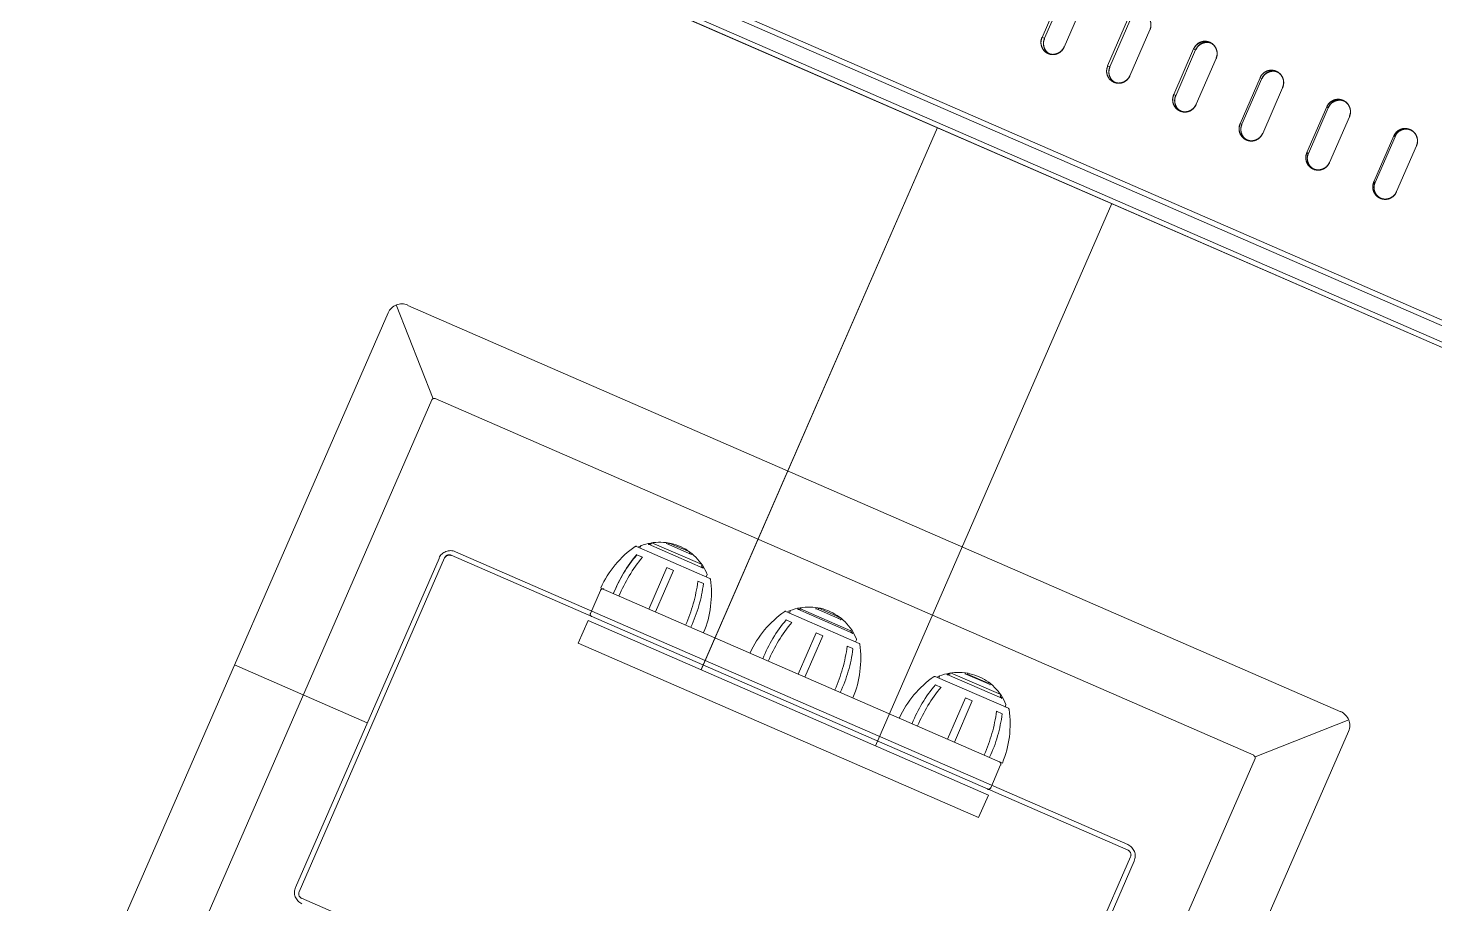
# Model space of a CAD drawing. Header units: millimetres. Extents: x -71377 to 516042, y -145869 to 441446.
# Drawn here: x 177155 to 177719, y 171821 to 172172 of the extents above; entities that cross this region are included whole.
import ezdxf

# ---------------------------------------------------------------- set-up
doc = ezdxf.new("R2010")
doc.units = ezdxf.units.MM
doc.header["$LTSCALE"] = 1000
doc.linetypes.add('IMPORT-DASHEDX2 _4_', pattern=[152.4, 101.6, -50.8])
for name, color, linetype, lineweight in [('05', 5, 'IMPORT-DASHEDX2 _4_', 5), ('06', 6, 'Continuous', 5), ('조경라인_dwg', 8, 'Continuous', 5)]:
    doc.layers.add(name, color=color, linetype=linetype, lineweight=lineweight)

# ---------------------------------------------------------------- blocks, each defined once
blk = doc.blocks.new('조경라인_dwg-6847807-지반층 배치도')
at = {"layer": '05'}
for p, q in [((177362.58, 172202.5), (178061.29, 171897.99)), ((177570.71, 172164.16), (177578.68, 172182.61)), ((177597.08, 172152.66), (177605.08, 172171)), ((177623.6, 172141.21), (177631.59, 172159.55)), ((177650.28, 172129.48), (177658.27, 172147.81)), ((177677.07, 172117.8), (177685.06, 172136.14)), ((177703.94, 172106.2), (177711.93, 172124.53)), ((177495.1, 171883.93), (177589.81, 172101.4)), ((177317.75, 172023.08), (177302.97, 172060.75)), ((177307.58, 172060.55), (177681.6, 171897.55)), ((177176.61, 171775.22), (177299.67, 172057.57)), ((177317.18, 172022.66), (177214.12, 171786.03)), ((177318.5, 172023.18), (177646.68, 171880.15)), ((177399.28, 171963.87), (177428.61, 171951.08)), ((177262.56, 171827.1), (177320.09, 171959.11)), ((177264, 171825.38), (177322.31, 171959.34)), ((177596.29, 171842.11), (177324.94, 171960.37)), ((177326.66, 171961.81), (177596.17, 171844.35)), ((177399.38, 171960.55), (177401.64, 171959.57)), ((177427.24, 171951.68), (177427.57, 171952.6)), ((177380.82, 171937), (177384.8, 171946.29)), ((177384.93, 171947.21), (177545.93, 171877.05)), ((177426.09, 171949.02), (177423.84, 171950)), ((177488.49, 171924.99), (177459.15, 171937.77)), ((177459.26, 171934.45), (177461.51, 171933.47)), ((177460.53, 171937.17), (177460.88, 171937.98)), ((177485.97, 171922.92), (177483.71, 171923.9)), ((177487.44, 171926.51), (177487.09, 171925.7)), ((177238.14, 171916.39), (177291.31, 171893.22)), ((177548.34, 171899.01), (177519.01, 171911.79)), ((177520.4, 171911.08), (177520.75, 171911.88)), ((177519.13, 171908.36), (177521.39, 171907.38)), ((177547.32, 171900.41), (177546.99, 171899.49)), ((177545.84, 171896.83), (177543.59, 171897.81)), ((177561.64, 171607.41), (177684.69, 171889.76)), ((177647.22, 171879.6), (177684.78, 171894.36)), ((177647.2, 171878.83), (177544.12, 171642.32)), ((177545.23, 171876.37), (177541.25, 171867.09)), ((177538.99, 171705.64), (177597.33, 171839.48)), ((177541.23, 171705.76), (177598.76, 171837.77)), ((177536.36, 171704.61), (177265.01, 171822.87))]:
    blk.add_line(p, q, dxfattribs=at)
at = {"layer": '05', "flags": 128}
for points in [[(177362.41, 172200.55), (177362.54, 172200.44), (178060.02, 171896.47), (177362.56, 172200.33), (177362.42, 172200.43), (177362.32, 172200.6), (177362.26, 172200.83), (177362.23, 172201.22), (177362.25, 172201.54), (177362.32, 172201.89), (177362.42, 172202.25), (177362.58, 172202.5)], [(177383.01, 172202.28), (177382.81, 172202.36), (177382.61, 172202.24), (177382.41, 172201.95), (177382.19, 172201.71), (177381.97, 172201.54), (177381.78, 172201.21), (177381.61, 172200.86), (178045.91, 171911.23)], [(177383.17, 172202.25), (177382.99, 172202.4), (177383.16, 172202.37), (178046.27, 171913.37)], [(177597.05, 172174.49), (177596.12, 172175.01), (177588.13, 172156.67), (177589.05, 172156.27), (177597.04, 172174.61)], [(177615.44, 172144.66), (177623.41, 172163.11), (177622.6, 172163.46), (177614.61, 172145.13), (177615.42, 172144.78)], [(177425.15, 171914.41), (177519.86, 172131.88), (177425.13, 171914.53)], [(177695.32, 172109.95), (177694.83, 172110.17), (177702.82, 172128.5), (177703.33, 172128.17), (177695.34, 172109.84)], [(177400.65, 171963.27), (177400.98, 171964.19), (177400.63, 171963.38)], [(177404.02, 171964.75), (177404.1, 171965.07), (177404.01, 171964.86), (177425.92, 171955.22), (177426.1, 171955.48)], [(177405.16, 171964.86), (177405.34, 171965.42), (177425.51, 171956.63), (177425.33, 171956.07)], [(177411.33, 171965.4), (177411.23, 171965.07), (177421.24, 171960.71), (177421.41, 171961)], [(177412.24, 171964.84), (177412.37, 171965.27), (177420.62, 171961.68), (177420.49, 171961.24)], [(177404.18, 171938.82), (177411.35, 171955.44), (177414.1, 171954.24), (177406.93, 171937.63)], [(177463.97, 171938.98), (177463.88, 171938.77), (177485.8, 171929.12), (177485.97, 171929.39), (177485.88, 171929.18)], [(177465.04, 171938.77), (177465.22, 171939.33), (177465.02, 171938.88), (177485.19, 171930.09), (177485.38, 171930.54)], [(177481.3, 171934.79), (177481.12, 171934.62), (177471.11, 171938.98), (177471.22, 171939.19)], [(177472.12, 171938.74), (177472.24, 171939.18), (177472.1, 171938.86)], [(177472.3, 171939.11), (177480.49, 171935.58), (177480.35, 171935.26)], [(177466.8, 171911.53), (177473.99, 171928.03), (177471.24, 171929.23), (177464.05, 171912.73)], [(177545.85, 171903.29), (177545.76, 171903.09), (177523.77, 171912.57), (177523.85, 171912.88)], [(177545.08, 171903.88), (177545.27, 171904.49), (177525.12, 171913.27), (177524.91, 171912.67)], [(177541.16, 171908.81), (177540.99, 171908.52), (177530.98, 171912.88), (177531.08, 171913.21)], [(177540.37, 171909.49), (177540.24, 171909.05), (177531.99, 171912.65), (177532.12, 171913.08)], [(177526.68, 171885.44), (177533.85, 171902.05), (177531.1, 171903.25), (177523.93, 171886.63)]]:
    blk.add_lwpolyline(points, dxfattribs=at)
for points in [[(177561.83, 172168.03), (177569.8, 172186.48), (177570.82, 172186.03), (177562.83, 172167.7)], [(177641.25, 172133.41), (177649.22, 172151.86), (177649.93, 172151.55), (177641.94, 172133.22)], [(177668.6, 172121.49), (177676.59, 172139.83), (177675.97, 172140.2), (177667.98, 172121.87)], [(177540.34, 171864.21), (177379.89, 171934.24), (177375.9, 171925.08), (177536.32, 171855.16)]]:
    blk.add_lwpolyline(points, close=True, dxfattribs=at)
at = {"layer": '05'}
for centre, radius, start, end in [((177305.17, 172055.17), 6, 66.4512, 156.4512), ((177318.1, 172022.26), 1, 66.4512, 156.4512), ((177324.66, 171957.22), 5, 66.4512, 156.4512), ((177422.28, 171930.22), 41.1, 124.8862, 155.4007), ((177399.06, 171963.52), 0.5, 66.4512, 124.9923), ((177399.08, 171963.41), 0.5, 66.4512, 124.9923), ((177408.54, 171945.08), 20.52, 21.8437, 114.5916), ((177401.26, 171964.07), 0.3, 111.0587, 156.4512), ((177404.02, 171965), 0.1, 336.4512, 102.7881), ((177404.1, 171964.82), 0.1, 156.4512, 282.7095), ((177408.53, 171945.2), 20.02, 99.9327, 102.7095), ((177405.07, 171964.9), 0.1, 279.9327, 336.4512), ((177405.43, 171965.38), 0.1, 98.7117, 156.4512), ((177411.32, 171965.12), 0.1, 156.4512, 262.019), ((177411.24, 171965.44), 0.1, 336.4512, 82.3673), ((177412.13, 171964.99), 0.1, 259.667, 336.4512), ((177412.48, 171965.12), 0.1, 78.8941, 156.4512), ((177324.14, 171958.54), 2, 66.4512, 156.4512), ((177324.16, 171958.43), 2, 66.4512, 156.4512), ((177443.58, 171923.52), 57.75, 139.9645, 158.0509), ((177443.6, 171923.4), 57.75, 139.9645, 158.0509), ((177449.66, 171919.7), 62.41, 140.3033, 157.0404), ((177420.57, 171961.31), 0.1, 156.4512, 343.7747), ((177420.53, 171961.72), 0.1, 336.4512, 54.0083), ((177421.51, 171960.96), 0.1, 50.5351, 156.4512), ((177425.43, 171956.56), 0.1, 336.4512, 34.1908), ((177408.53, 171945.2), 20.02, 30.1929, 32.9698), ((177425.42, 171956.03), 0.1, 156.4512, 212.9698), ((177425.92, 171955.31), 0.1, 210.1929, 336.4512), ((177426.21, 171955.33), 0.1, 30.1143, 156.4512), ((177427.31, 171952.6), 0.3, 336.4512, 21.8437), ((177428.41, 171950.62), 0.5, 7.9101, 66.4512), ((177385.72, 171945.89), 1, 66.4512, 156.4512), ((177361.96, 171957.92), 62.41, 335.862, 352.5991), ((177368.78, 171956.12), 57.75, 334.8515, 352.9379), ((177388.19, 171945.08), 41.1, 337.5018, 8.0163), ((177468.4, 171919.1), 20.52, 21.8437, 114.5916), ((177381.72, 171936.72), 1, 156.4512, 246.4512), ((177482.16, 171904.12), 41.1, 124.8862, 155.4007), ((177503.47, 171897.31), 57.75, 139.9645, 158.0509), ((177458.93, 171937.43), 0.5, 66.4512, 124.9923), ((177461.13, 171937.97), 0.3, 111.0587, 156.4512), ((177463.88, 171939.02), 0.1, 336.4512, 102.7881), ((177463.97, 171938.73), 0.1, 156.4512, 282.7095), ((177468.4, 171919.1), 20.02, 99.9327, 102.7095), ((177464.95, 171938.81), 0.1, 279.9327, 336.4512), ((177465.31, 171939.29), 0.1, 98.7117, 156.4512), ((177471.21, 171938.91), 0.1, 156.4512, 262.019), ((177471.13, 171939.23), 0.1, 336.4512, 82.3673), ((177472.03, 171938.78), 0.1, 259.667, 336.4512), ((177472.35, 171939.02), 0.1, 78.8941, 156.4512), ((177480.44, 171935.22), 0.1, 156.4512, 233.2354), ((177480.4, 171935.62), 0.1, 336.4512, 54.0083), ((177481.11, 171934.6), 0.1, 230.8834, 336.4512), ((177481.38, 171934.87), 0.1, 50.5351, 156.4512), ((177509.53, 171893.61), 62.41, 140.3033, 157.0404), ((177485.3, 171929.94), 0.1, 156.4512, 212.9698), ((177468.42, 171918.99), 20.02, 30.1929, 32.9698), ((177485.29, 171930.58), 0.1, 336.4512, 34.1908), ((177485.31, 171930.46), 0.1, 336.4512, 34.1908), ((177485.81, 171929.11), 0.1, 210.1929, 336.4512), ((177486.08, 171929.23), 0.1, 30.1143, 156.4512), ((177421.82, 171931.94), 62.41, 335.862, 352.5991), ((177428.68, 171929.91), 57.75, 334.8515, 352.9379), ((177448.06, 171918.98), 41.1, 337.5018, 8.0163), ((177487.17, 171926.62), 0.3, 336.4512, 21.8437), ((177488.27, 171924.65), 0.5, 7.9101, 66.4512), ((177542.03, 171878.03), 41.1, 124.8862, 155.4007), ((177518.83, 171911.22), 0.5, 66.4512, 124.9923), ((177528.29, 171892.89), 20.52, 21.8437, 114.5916), ((177521.01, 171911.88), 0.3, 111.0587, 156.4512), ((177523.77, 171912.81), 0.1, 336.4512, 102.7881), ((177523.86, 171912.52), 0.1, 156.4512, 282.7095), ((177528.27, 171893.01), 20.02, 99.9327, 102.7095), ((177524.82, 171912.71), 0.1, 279.9327, 336.4512), ((177525.2, 171913.08), 0.1, 98.7117, 156.4512), ((177531.08, 171912.82), 0.1, 156.4512, 262.019), ((177531, 171913.13), 0.1, 336.4512, 82.3673), ((177531.9, 171912.69), 0.1, 259.667, 336.4512), ((177532.21, 171913.04), 0.1, 78.8941, 156.4512), ((177563.33, 171871.33), 57.75, 139.9645, 158.0509), ((177569.39, 171867.63), 62.41, 140.3033, 157.0404), ((177540.33, 171909.01), 0.1, 156.4512, 233.2354), ((177540.27, 171909.53), 0.1, 336.4512, 54.0083), ((177540.29, 171909.41), 0.1, 336.4512, 54.0083), ((177540.98, 171908.5), 0.1, 230.8834, 336.4512), ((177541.25, 171908.77), 0.1, 50.5351, 156.4512), ((177545.15, 171903.96), 0.1, 156.4512, 212.9698), ((177528.27, 171893.01), 20.02, 30.1929, 32.9698), ((177545.17, 171904.48), 0.1, 336.4512, 34.1908), ((177545.68, 171903.01), 0.1, 210.1929, 336.4512), ((177545.94, 171903.25), 0.1, 30.1143, 156.4512), ((177547.04, 171900.53), 0.3, 336.4512, 21.8437), ((177547.06, 171900.42), 0.3, 336.4512, 21.8437), ((177481.69, 171905.85), 62.41, 335.862, 352.5991), ((177488.53, 171903.93), 57.75, 334.8515, 352.9379), ((177507.95, 171892.77), 41.1, 337.5018, 8.0163), ((177548.14, 171898.55), 0.5, 7.9101, 66.4512), ((177548.16, 171898.44), 0.5, 7.9101, 66.4512), ((177679.19, 171892.16), 6, 336.4512, 66.4512), ((177544.33, 171876.65), 1, 336.4512, 66.4512), ((177646.3, 171879.12), 1, 336.4512, 66.4512), ((177540.31, 171867.6), 1, 246.4512, 336.4512), ((177540.33, 171867.49), 1, 246.4512, 336.4512), ((177594.18, 171839.76), 5, 336.4512, 66.4512), ((177595.49, 171840.28), 2, 336.4512, 66.4512), ((177267.13, 171825.22), 5, 156.4512, 246.4512), ((177265.83, 171824.59), 2, 156.4512, 246.4512)]:
    blk.add_arc(centre, radius, start, end, dxfattribs=at)
for points, knots in [([(177605.08, 172171), (177605.25, 172171.53), (177605.6, 172172.61), (177605.43, 172174.32), (177604.74, 172175.85), (177603.73, 172176.94), (177602.92, 172177.36), (177602.6, 172177.53)], [0, 0, 0, 0, 0.214695, 0.429386, 0.644078, 0.858773, 1, 1, 1, 1]), ([(177561.81, 172168.14), (177561.63, 172167.61), (177561.28, 172166.53), (177561.45, 172164.82), (177562.12, 172163.3), (177563.13, 172162.2), (177563.93, 172161.79), (177564.25, 172161.62)], [0, 0, 0, 0, 0.214692, 0.429386, 0.644078, 0.858773, 1, 1, 1, 1]), ([(177561.83, 172168.03), (177561.65, 172167.49), (177561.3, 172166.42), (177561.47, 172164.71), (177562.14, 172163.18), (177563.15, 172162.09), (177563.95, 172161.67), (177564.27, 172161.51)], [0, 0, 0, 0, 0.214692, 0.429386, 0.644078, 0.858773, 1, 1, 1, 1]), ([(177564.8, 172161.49), (177564.49, 172161.67), (177563.71, 172162.12), (177562.86, 172163.36), (177562.36, 172164.95), (177562.39, 172166.47), (177562.71, 172167.35), (177562.83, 172167.7)], [0, 0, 0, 0, 0.151373, 0.3833758, 0.6153793, 0.8473846, 1, 1, 1, 1]), ([(177564.82, 172161.38), (177564.51, 172161.56), (177563.73, 172162.01), (177562.88, 172163.24), (177562.37, 172164.84), (177562.41, 172166.36), (177562.72, 172167.23), (177562.85, 172167.58)], [0, 0, 0, 0, 0.151373, 0.3833758, 0.6153793, 0.8473846, 1, 1, 1, 1]), ([(177629.09, 172166.09), (177628.56, 172166.26), (177627.51, 172166.6), (177625.82, 172166.4), (177624.3, 172165.68), (177623.2, 172164.62), (177622.77, 172163.79), (177622.6, 172163.46)], [0, 0, 0, 0, 0.214692, 0.429385, 0.644078, 0.858772, 1, 1, 1, 1]), ([(177629.11, 172165.98), (177628.58, 172166.15), (177627.53, 172166.48), (177625.83, 172166.28), (177624.31, 172165.56), (177623.21, 172164.51), (177622.79, 172163.68), (177622.62, 172163.35)], [0, 0, 0, 0, 0.214692, 0.429385, 0.644078, 0.858772, 1, 1, 1, 1]), ([(177623.41, 172163.11), (177623.69, 172163.6), (177624.23, 172164.59), (177625.61, 172165.63), (177627.2, 172166.16), (177628.55, 172166.19), (177629.27, 172165.94), (177629.48, 172165.87)], [0, 0, 0, 0, 0.227928, 0.455852, 0.683777, 0.911704, 1, 1, 1, 1]), ([(177623.43, 172163), (177623.7, 172163.49), (177624.25, 172164.48), (177625.62, 172165.52), (177627.21, 172166.05), (177628.57, 172166.07), (177629.29, 172165.82), (177629.49, 172165.75)], [0, 0, 0, 0, 0.227928, 0.455852, 0.683777, 0.911704, 1, 1, 1, 1]), ([(177631.59, 172159.55), (177631.76, 172160.08), (177632.11, 172161.16), (177631.94, 172162.87), (177631.25, 172164.4), (177630.22, 172165.5), (177629.41, 172165.92), (177629.09, 172166.09)], [0, 0, 0, 0, 0.214695, 0.429386, 0.644078, 0.858773, 1, 1, 1, 1]), ([(177631.61, 172159.43), (177631.78, 172159.97), (177632.13, 172161.04), (177631.95, 172162.75), (177631.26, 172164.29), (177630.24, 172165.39), (177629.43, 172165.81), (177629.11, 172165.98)], [0, 0, 0, 0, 0.214695, 0.429386, 0.644078, 0.858773, 1, 1, 1, 1]), ([(177564.25, 172161.62), (177564.77, 172161.46), (177565.82, 172161.12), (177567.49, 172161.33), (177569, 172162.06), (177570.1, 172163.11), (177570.52, 172163.94), (177570.69, 172164.27)], [0, 0, 0, 0, 0.214692, 0.429384, 0.644077, 0.858772, 1, 1, 1, 1]), ([(177564.27, 172161.51), (177564.79, 172161.34), (177565.83, 172161.01), (177567.51, 172161.22), (177569.02, 172161.94), (177570.11, 172163), (177570.54, 172163.83), (177570.71, 172164.16)], [0, 0, 0, 0, 0.214692, 0.429384, 0.644077, 0.858772, 1, 1, 1, 1]), ([(177588.15, 172156.56), (177587.97, 172156.02), (177587.62, 172154.95), (177587.79, 172153.24), (177588.47, 172151.71), (177589.49, 172150.61), (177590.3, 172150.19), (177590.62, 172150.03)], [0, 0, 0, 0, 0.214692, 0.429386, 0.644079, 0.858774, 1, 1, 1, 1]), ([(177591.09, 172150.02), (177590.76, 172150.21), (177589.96, 172150.68), (177589.08, 172151.93), (177588.58, 172153.53), (177588.6, 172155.05), (177588.92, 172155.92), (177589.05, 172156.27)], [0, 0, 0, 0, 0.158726, 0.388719, 0.618712, 0.848707, 1, 1, 1, 1]), ([(177591.11, 172149.91), (177590.78, 172150.1), (177589.98, 172150.56), (177589.1, 172151.81), (177588.59, 172153.41), (177588.62, 172154.93), (177588.94, 172155.81), (177589.06, 172156.16)], [0, 0, 0, 0, 0.158726, 0.388719, 0.618712, 0.848707, 1, 1, 1, 1]), ([(177655.74, 172154.48), (177655.21, 172154.65), (177654.15, 172154.99), (177652.45, 172154.79), (177650.92, 172154.07), (177649.82, 172153.02), (177649.39, 172152.19), (177649.22, 172151.86)], [0, 0, 0, 0, 0.214692, 0.429385, 0.644077, 0.858772, 1, 1, 1, 1]), ([(177649.93, 172151.55), (177650.2, 172152.05), (177650.75, 172153.03), (177652.13, 172154.07), (177653.72, 172154.6), (177655.11, 172154.62), (177655.85, 172154.36), (177656.07, 172154.28)], [0, 0, 0, 0, 0.226046, 0.452087, 0.678129, 0.904174, 1, 1, 1, 1]), ([(177649.95, 172151.44), (177650.22, 172151.93), (177650.77, 172152.92), (177652.15, 172153.96), (177653.74, 172154.49), (177655.12, 172154.5), (177655.87, 172154.25), (177656.09, 172154.17)], [0, 0, 0, 0, 0.226046, 0.452087, 0.678129, 0.904174, 1, 1, 1, 1]), ([(177658.26, 172147.93), (177658.43, 172148.46), (177658.78, 172149.54), (177658.6, 172151.25), (177657.9, 172152.79), (177656.87, 172153.89), (177656.06, 172154.31), (177655.74, 172154.48)], [0, 0, 0, 0, 0.214695, 0.429387, 0.644078, 0.858773, 1, 1, 1, 1]), ([(177658.27, 172147.81), (177658.45, 172148.35), (177658.8, 172149.42), (177658.62, 172151.13), (177657.92, 172152.67), (177656.89, 172153.77), (177656.08, 172154.2), (177655.75, 172154.36)], [0, 0, 0, 0, 0.214695, 0.429387, 0.644078, 0.858773, 1, 1, 1, 1]), ([(177590.6, 172150.14), (177591.12, 172149.97), (177592.17, 172149.64), (177593.86, 172149.84), (177595.38, 172150.56), (177596.47, 172151.62), (177596.9, 172152.45), (177597.07, 172152.78)], [0, 0, 0, 0, 0.214692, 0.429384, 0.644077, 0.858772, 1, 1, 1, 1]), ([(177590.62, 172150.03), (177591.14, 172149.86), (177592.19, 172149.52), (177593.87, 172149.73), (177595.39, 172150.45), (177596.49, 172151.5), (177596.92, 172152.33), (177597.08, 172152.66)], [0, 0, 0, 0, 0.214692, 0.429384, 0.644077, 0.858772, 1, 1, 1, 1]), ([(177614.61, 172145.13), (177614.44, 172144.59), (177614.09, 172143.52), (177614.26, 172141.81), (177614.95, 172140.28), (177615.97, 172139.18), (177616.78, 172138.76), (177617.1, 172138.59)], [0, 0, 0, 0, 0.214692, 0.429386, 0.644078, 0.858773, 1, 1, 1, 1]), ([(177614.63, 172145.02), (177614.45, 172144.48), (177614.1, 172143.4), (177614.28, 172141.69), (177614.97, 172140.16), (177615.99, 172139.06), (177616.8, 172138.64), (177617.12, 172138.47)], [0, 0, 0, 0, 0.214692, 0.429386, 0.644078, 0.858773, 1, 1, 1, 1]), ([(177617.54, 172138.48), (177617.19, 172138.68), (177616.36, 172139.16), (177615.47, 172140.43), (177614.95, 172142.03), (177614.98, 172143.55), (177615.3, 172144.43), (177615.42, 172144.78)], [0, 0, 0, 0, 0.165868, 0.393908, 0.621949, 0.849991, 1, 1, 1, 1]), ([(177617.56, 172138.37), (177617.21, 172138.57), (177616.38, 172139.04), (177615.48, 172140.31), (177614.97, 172141.91), (177615, 172143.44), (177615.31, 172144.31), (177615.44, 172144.66)], [0, 0, 0, 0, 0.165868, 0.393908, 0.621949, 0.849991, 1, 1, 1, 1]), ([(177682.5, 172142.81), (177681.97, 172142.98), (177680.91, 172143.33), (177679.2, 172143.13), (177677.67, 172142.41), (177676.57, 172141.36), (177676.14, 172140.53), (177675.97, 172140.2)], [0, 0, 0, 0, 0.214692, 0.429384, 0.644077, 0.858772, 1, 1, 1, 1]), ([(177682.52, 172142.7), (177681.99, 172142.87), (177680.92, 172143.21), (177679.22, 172143.01), (177677.69, 172142.3), (177676.58, 172141.25), (177676.16, 172140.42), (177675.99, 172140.09)], [0, 0, 0, 0, 0.214692, 0.429384, 0.644077, 0.858772, 1, 1, 1, 1]), ([(177676.57, 172139.94), (177676.84, 172140.44), (177677.39, 172141.42), (177678.77, 172142.46), (177680.38, 172142.99), (177681.89, 172142.99), (177682.76, 172142.68), (177683.1, 172142.55)], [0, 0, 0, 0, 0.214695, 0.429386, 0.644078, 0.858773, 1, 1, 1, 1]), ([(177676.59, 172139.83), (177676.86, 172140.32), (177677.41, 172141.31), (177678.79, 172142.34), (177680.39, 172142.88), (177681.91, 172142.87), (177682.77, 172142.56), (177683.12, 172142.44)], [0, 0, 0, 0, 0.214695, 0.429386, 0.644078, 0.858773, 1, 1, 1, 1]), ([(177685.04, 172136.25), (177685.22, 172136.79), (177685.56, 172137.86), (177685.38, 172139.58), (177684.68, 172141.12), (177683.64, 172142.22), (177682.83, 172142.64), (177682.5, 172142.81)], [0, 0, 0, 0, 0.214695, 0.429386, 0.644078, 0.858772, 1, 1, 1, 1]), ([(177685.06, 172136.14), (177685.23, 172136.67), (177685.58, 172137.75), (177685.4, 172139.46), (177684.7, 172141), (177683.66, 172142.11), (177682.84, 172142.53), (177682.52, 172142.7)], [0, 0, 0, 0, 0.214695, 0.429386, 0.644078, 0.858772, 1, 1, 1, 1]), ([(177617.1, 172138.59), (177617.63, 172138.42), (177618.69, 172138.08), (177620.38, 172138.28), (177621.9, 172139), (177623, 172140.06), (177623.43, 172140.88), (177623.6, 172141.21)], [0, 0, 0, 0, 0.214692, 0.429385, 0.644077, 0.858772, 1, 1, 1, 1]), ([(177617.12, 172138.47), (177617.65, 172138.3), (177618.7, 172137.97), (177620.4, 172138.17), (177621.92, 172138.89), (177623.02, 172139.94), (177623.45, 172140.77), (177623.61, 172141.1)], [0, 0, 0, 0, 0.214692, 0.429385, 0.644077, 0.858772, 1, 1, 1, 1]), ([(177641.23, 172133.53), (177641.06, 172132.99), (177640.71, 172131.92), (177640.89, 172130.2), (177641.58, 172128.67), (177642.61, 172127.57), (177643.43, 172127.14), (177643.75, 172126.98)], [0, 0, 0, 0, 0.214692, 0.429387, 0.644078, 0.858773, 1, 1, 1, 1]), ([(177641.25, 172133.41), (177641.07, 172132.88), (177640.73, 172131.8), (177640.9, 172130.09), (177641.6, 172128.55), (177642.63, 172127.45), (177643.44, 172127.03), (177643.77, 172126.86)], [0, 0, 0, 0, 0.214692, 0.429387, 0.644078, 0.858773, 1, 1, 1, 1]), ([(177644.13, 172126.88), (177643.76, 172127.09), (177642.91, 172127.58), (177641.99, 172128.87), (177641.47, 172130.47), (177641.5, 172132), (177641.81, 172132.87), (177641.94, 172133.22)], [0, 0, 0, 0, 0.172816, 0.398956, 0.625098, 0.851241, 1, 1, 1, 1]), ([(177644.15, 172126.77), (177643.78, 172126.98), (177642.93, 172127.47), (177642.01, 172128.75), (177641.49, 172130.36), (177641.51, 172131.88), (177641.83, 172132.76), (177641.95, 172133.11)], [0, 0, 0, 0, 0.172816, 0.398956, 0.625098, 0.851241, 1, 1, 1, 1]), ([(177709.37, 172131.1), (177708.84, 172131.27), (177707.77, 172131.62), (177706.06, 172131.42), (177704.53, 172130.71), (177703.42, 172129.66), (177702.99, 172128.83), (177702.82, 172128.5)], [0, 0, 0, 0, 0.214692, 0.429385, 0.644078, 0.858772, 1, 1, 1, 1]), ([(177709.39, 172130.99), (177708.85, 172131.16), (177707.79, 172131.5), (177706.08, 172131.31), (177704.54, 172130.59), (177703.44, 172129.54), (177703.01, 172128.71), (177702.84, 172128.39)], [0, 0, 0, 0, 0.214692, 0.429385, 0.644078, 0.858772, 1, 1, 1, 1]), ([(177703.32, 172128.29), (177703.59, 172128.78), (177704.14, 172129.77), (177705.52, 172130.8), (177707.13, 172131.33), (177708.65, 172131.32), (177709.52, 172131.01), (177709.86, 172130.89)], [0, 0, 0, 0, 0.214695, 0.429386, 0.644079, 0.858772, 1, 1, 1, 1]), ([(177643.75, 172126.98), (177644.28, 172126.81), (177645.34, 172126.46), (177647.04, 172126.66), (177648.57, 172127.38), (177649.67, 172128.44), (177650.1, 172129.26), (177650.27, 172129.59)], [0, 0, 0, 0, 0.214692, 0.429384, 0.644077, 0.858772, 1, 1, 1, 1]), ([(177643.77, 172126.86), (177644.3, 172126.69), (177645.36, 172126.35), (177647.05, 172126.55), (177648.58, 172127.27), (177649.69, 172128.32), (177650.11, 172129.15), (177650.28, 172129.48)], [0, 0, 0, 0, 0.214692, 0.429384, 0.644077, 0.858772, 1, 1, 1, 1]), ([(177711.93, 172124.53), (177712.1, 172125.07), (177712.45, 172126.15), (177712.26, 172127.86), (177711.56, 172129.4), (177710.52, 172130.51), (177709.7, 172130.93), (177709.37, 172131.1)], [0, 0, 0, 0, 0.214695, 0.429386, 0.644079, 0.858773, 1, 1, 1, 1]), ([(177711.94, 172124.42), (177712.12, 172124.96), (177712.47, 172126.03), (177712.28, 172127.75), (177711.58, 172129.29), (177710.54, 172130.39), (177709.71, 172130.82), (177709.39, 172130.99)], [0, 0, 0, 0, 0.214695, 0.429386, 0.644079, 0.858773, 1, 1, 1, 1]), ([(177667.98, 172121.87), (177667.81, 172121.33), (177667.46, 172120.26), (177667.64, 172118.54), (177668.34, 172117.01), (177669.37, 172115.9), (177670.19, 172115.48), (177670.52, 172115.31)], [0, 0, 0, 0, 0.214692, 0.429386, 0.644078, 0.858774, 1, 1, 1, 1]), ([(177668, 172121.76), (177667.82, 172121.22), (177667.47, 172120.14), (177667.66, 172118.43), (177668.35, 172116.89), (177669.39, 172115.79), (177670.21, 172115.36), (177670.53, 172115.2)], [0, 0, 0, 0, 0.214692, 0.429386, 0.644078, 0.858774, 1, 1, 1, 1]), ([(177671.11, 172115.05), (177670.63, 172115.32), (177669.65, 172115.87), (177668.64, 172117.25), (177668.12, 172118.86), (177668.14, 172120.39), (177668.45, 172121.26), (177668.58, 172121.61)], [0, 0, 0, 0, 0.214692, 0.429384, 0.644077, 0.858772, 1, 1, 1, 1]), ([(177671.13, 172114.94), (177670.64, 172115.21), (177669.67, 172115.75), (177668.65, 172117.14), (177668.14, 172118.75), (177668.15, 172120.27), (177668.47, 172121.15), (177668.6, 172121.49)], [0, 0, 0, 0, 0.214692, 0.429384, 0.644077, 0.858772, 1, 1, 1, 1]), ([(177670.52, 172115.31), (177671.05, 172115.14), (177672.11, 172114.8), (177673.82, 172114.99), (177675.35, 172115.71), (177676.45, 172116.76), (177676.88, 172117.59), (177677.05, 172117.92)], [0, 0, 0, 0, 0.214692, 0.429384, 0.644077, 0.858772, 1, 1, 1, 1]), ([(177670.53, 172115.2), (177671.06, 172115.02), (177672.13, 172114.68), (177673.83, 172114.88), (177675.37, 172115.59), (177676.47, 172116.65), (177676.9, 172117.47), (177677.07, 172117.8)], [0, 0, 0, 0, 0.214692, 0.429384, 0.644077, 0.858772, 1, 1, 1, 1]), ([(177694.83, 172110.17), (177694.66, 172109.63), (177694.31, 172108.56), (177694.5, 172106.84), (177695.2, 172105.3), (177696.24, 172104.19), (177697.06, 172103.77), (177697.39, 172103.6)], [0, 0, 0, 0, 0.214692, 0.429386, 0.644077, 0.858773, 1, 1, 1, 1]), ([(177694.85, 172110.05), (177694.68, 172109.51), (177694.33, 172108.44), (177694.51, 172106.72), (177695.22, 172105.19), (177696.26, 172104.08), (177697.08, 172103.65), (177697.4, 172103.49)], [0, 0, 0, 0, 0.214692, 0.429386, 0.644077, 0.858773, 1, 1, 1, 1]), ([(177697.88, 172103.39), (177697.39, 172103.66), (177696.41, 172104.21), (177695.39, 172105.59), (177694.87, 172107.2), (177694.88, 172108.73), (177695.2, 172109.61), (177695.32, 172109.95)], [0, 0, 0, 0, 0.214692, 0.429384, 0.644077, 0.858772, 1, 1, 1, 1]), ([(177697.89, 172103.27), (177697.4, 172103.55), (177696.42, 172104.09), (177695.41, 172105.48), (177694.88, 172107.09), (177694.9, 172108.61), (177695.22, 172109.49), (177695.34, 172109.84)], [0, 0, 0, 0, 0.214692, 0.429384, 0.644077, 0.858772, 1, 1, 1, 1]), ([(177697.39, 172103.6), (177697.92, 172103.43), (177698.99, 172103.08), (177700.7, 172103.28), (177702.23, 172103.99), (177703.34, 172105.04), (177703.77, 172105.87), (177703.94, 172106.2)], [0, 0, 0, 0, 0.214691, 0.429383, 0.644077, 0.858772, 1, 1, 1, 1]), ([(177697.4, 172103.49), (177697.94, 172103.31), (177699, 172102.97), (177700.71, 172103.16), (177702.25, 172103.88), (177703.36, 172104.93), (177703.78, 172105.76), (177703.95, 172106.09)], [0, 0, 0, 0, 0.214691, 0.429383, 0.644077, 0.858772, 1, 1, 1, 1])]:
    blk.add_open_spline(points, degree=3, knots=knots, dxfattribs=at)
at = {"layer": '06'}
blk.add_arc((172981.49, 174827.57), 6800, 313.956972, 64.158974, dxfattribs=at)

msp = doc.modelspace()

# ---------------------------------------------------------------- block references
at = {"layer": '조경라인_dwg', "rotation": 8.537736462515947e-07}
msp.add_blockref('조경라인_dwg-6847807-지반층 배치도', (0, 0), dxfattribs=at)

doc.saveas('drawing.dxf')
